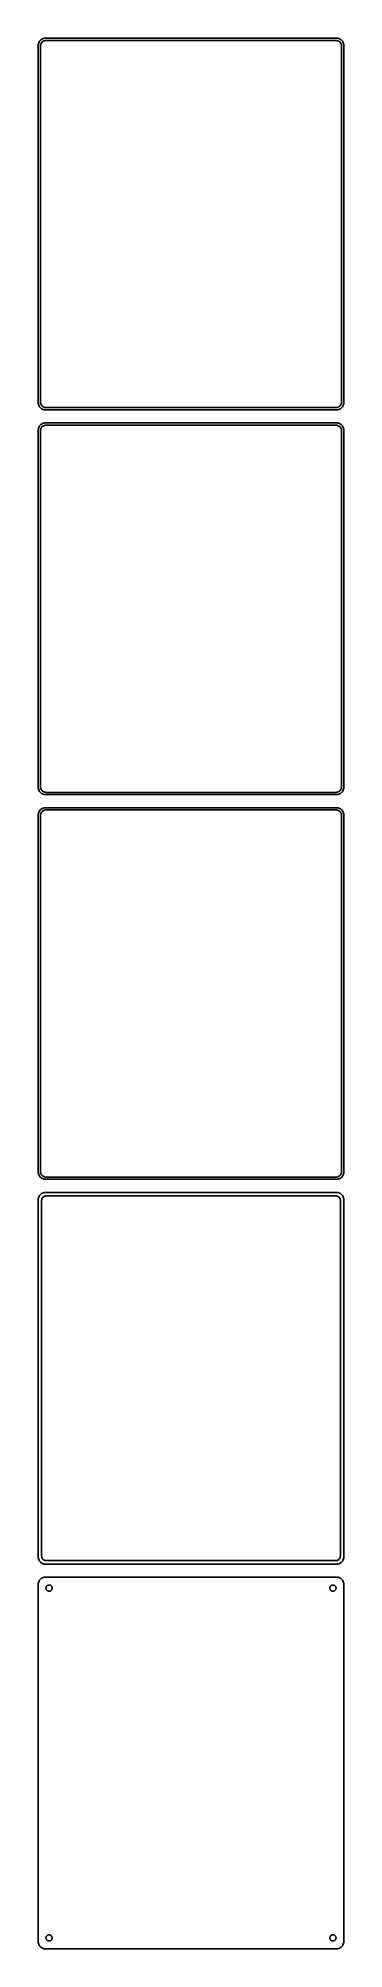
# Model space of a CAD drawing. Header units: metres. Extents: x -105 to 105, y 1193 to 2503.
import ezdxf

# ---------------------------------------------------------------- set-up
doc = ezdxf.new("R2010")
doc.units = ezdxf.units.M

msp = doc.modelspace()

# ---------------------------------------------------------------- linework, layer by layer
for p, q in [((-104.961, 2499.13), (-105, 2498.5)), ((-105, 2498.5), (-105, 2253.5)), ((-104.843, 2499.74), (-104.961, 2499.13)), ((-104.649, 2500.34), (-104.843, 2499.74)), ((-104.382, 2500.91), (-104.649, 2500.34)), ((-104.045, 2501.44), (-104.382, 2500.91)), ((-103.645, 2501.92), (-104.045, 2501.44)), ((-103.187, 2502.35), (-103.645, 2501.92)), ((-103.5, 2498), (-103.468, 2498.5)), ((-103.5, 2254), (-103.5, 2498)), ((-103.468, 2498.5), (-103.374, 2498.99)), ((-103.374, 2498.99), (-103.219, 2499.47)), ((-103.219, 2499.47), (-103.005, 2499.93)), ((-102.679, 2502.72), (-103.187, 2502.35)), ((-103.005, 2499.93), (-102.736, 2500.35)), ((-102.736, 2500.35), (-102.416, 2500.74)), ((-102.129, 2503.02), (-102.679, 2502.72)), ((-102.416, 2500.74), (-102.05, 2501.08)), ((-101.545, 2503.26), (-102.129, 2503.02)), ((-102.05, 2501.08), (-101.643, 2501.38)), ((-101.643, 2501.38), (-101.203, 2501.62)), ((-100.937, 2503.41), (-101.545, 2503.26)), ((-101.203, 2501.62), (-100.736, 2501.8)), ((-100.314, 2503.49), (-100.937, 2503.41)), ((-100.736, 2501.8), (-100.25, 2501.93)), ((100.314, 2503.49), (-100.314, 2503.49)), ((-100.25, 2501.93), (-99.7512, 2501.99)), ((-99.7512, 2501.99), (99.7512, 2501.99)), ((99.7512, 2501.99), (100.25, 2501.93)), ((100.25, 2501.93), (100.736, 2501.8)), ((100.937, 2503.41), (100.314, 2503.49)), ((100.736, 2501.8), (101.203, 2501.62)), ((101.545, 2503.26), (100.937, 2503.41)), ((101.203, 2501.62), (101.643, 2501.38)), ((102.129, 2503.02), (101.545, 2503.26)), ((101.643, 2501.38), (102.05, 2501.08)), ((102.05, 2501.08), (102.416, 2500.74)), ((102.679, 2502.72), (102.129, 2503.02)), ((102.416, 2500.74), (102.736, 2500.35)), ((103.187, 2502.35), (102.679, 2502.72)), ((102.736, 2500.35), (103.005, 2499.93)), ((103.005, 2499.93), (103.219, 2499.47)), ((103.645, 2501.92), (103.187, 2502.35)), ((103.219, 2499.47), (103.374, 2498.99)), ((103.374, 2498.99), (103.468, 2498.5)), ((103.468, 2498.5), (103.5, 2498)), ((103.5, 2498), (103.5, 2254)), ((104.045, 2501.44), (103.645, 2501.92)), ((104.382, 2500.91), (104.045, 2501.44)), ((104.649, 2500.34), (104.382, 2500.91)), ((104.843, 2499.74), (104.649, 2500.34)), ((104.961, 2499.13), (104.843, 2499.74)), ((105, 2498.5), (104.961, 2499.13)), ((105, 2253.5), (105, 2498.5)), ((-105, 2253.5), (-104.961, 2252.87)), ((-104.961, 2252.87), (-104.843, 2252.26)), ((-104.843, 2252.26), (-104.649, 2251.66)), ((-104.649, 2251.66), (-104.382, 2251.09)), ((-104.382, 2251.09), (-104.045, 2250.56)), ((-104.045, 2250.56), (-103.645, 2250.08)), ((-103.645, 2250.08), (-103.187, 2249.65)), ((-103.468, 2253.5), (-103.5, 2254)), ((-103.374, 2253.01), (-103.468, 2253.5)), ((-103.219, 2252.53), (-103.374, 2253.01)), ((-103.005, 2252.07), (-103.219, 2252.53)), ((-103.187, 2249.65), (-102.679, 2249.28)), ((-102.736, 2251.65), (-103.005, 2252.07)), ((-102.416, 2251.26), (-102.736, 2251.65)), ((-102.679, 2249.28), (-102.129, 2248.98)), ((-102.05, 2250.92), (-102.416, 2251.26)), ((-102.129, 2248.98), (-101.545, 2248.74)), ((-101.643, 2250.62), (-102.05, 2250.92)), ((-101.203, 2250.38), (-101.643, 2250.62)), ((-101.545, 2248.74), (-100.937, 2248.59)), ((-100.736, 2250.2), (-101.203, 2250.38)), ((-100.937, 2248.59), (-100.314, 2248.51)), ((-100.25, 2250.07), (-100.736, 2250.2)), ((-100.314, 2248.51), (100.314, 2248.51)), ((-99.7512, 2250.01), (-100.25, 2250.07)), ((99.7512, 2250.01), (-99.7512, 2250.01)), ((100.25, 2250.07), (99.7512, 2250.01)), ((100.736, 2250.2), (100.25, 2250.07)), ((100.314, 2248.51), (100.937, 2248.59)), ((101.203, 2250.38), (100.736, 2250.2)), ((100.937, 2248.59), (101.545, 2248.74)), ((101.643, 2250.62), (101.203, 2250.38)), ((101.545, 2248.74), (102.129, 2248.98)), ((102.05, 2250.92), (101.643, 2250.62)), ((102.416, 2251.26), (102.05, 2250.92)), ((102.129, 2248.98), (102.679, 2249.28)), ((102.736, 2251.65), (102.416, 2251.26)), ((102.679, 2249.28), (103.187, 2249.65)), ((103.005, 2252.07), (102.736, 2251.65)), ((103.219, 2252.53), (103.005, 2252.07)), ((103.187, 2249.65), (103.645, 2250.08)), ((103.374, 2253.01), (103.219, 2252.53)), ((103.468, 2253.5), (103.374, 2253.01)), ((103.5, 2254), (103.468, 2253.5)), ((103.645, 2250.08), (104.045, 2250.56)), ((104.045, 2250.56), (104.382, 2251.09)), ((104.382, 2251.09), (104.649, 2251.66)), ((104.649, 2251.66), (104.843, 2252.26)), ((104.843, 2252.26), (104.961, 2252.87)), ((104.961, 2252.87), (105, 2253.5)), ((-104.961, 2235.13), (-105, 2234.5)), ((-105, 2234.5), (-105, 1989.5)), ((-104.843, 2235.74), (-104.961, 2235.13)), ((-104.649, 2236.34), (-104.843, 2235.74)), ((-104.382, 2236.91), (-104.649, 2236.34)), ((-104.045, 2237.44), (-104.382, 2236.91)), ((-103.645, 2237.92), (-104.045, 2237.44)), ((-103.187, 2238.35), (-103.645, 2237.92)), ((-103.5, 2234), (-103.468, 2234.5)), ((-103.5, 1990), (-103.5, 2234)), ((-103.468, 2234.5), (-103.374, 2234.99)), ((-103.374, 2234.99), (-103.219, 2235.47)), ((-103.219, 2235.47), (-103.005, 2235.93)), ((-102.679, 2238.72), (-103.187, 2238.35)), ((-103.005, 2235.93), (-102.736, 2236.35)), ((-102.736, 2236.35), (-102.416, 2236.74)), ((-102.129, 2239.02), (-102.679, 2238.72)), ((-102.416, 2236.74), (-102.05, 2237.08)), ((-101.545, 2239.26), (-102.129, 2239.02)), ((-102.05, 2237.08), (-101.643, 2237.38)), ((-101.643, 2237.38), (-101.203, 2237.62)), ((-100.937, 2239.41), (-101.545, 2239.26)), ((-101.203, 2237.62), (-100.736, 2237.8)), ((-100.314, 2239.49), (-100.937, 2239.41)), ((-100.736, 2237.8), (-100.25, 2237.93)), ((100.314, 2239.49), (-100.314, 2239.49)), ((-100.25, 2237.93), (-99.7512, 2237.99)), ((-99.7512, 2237.99), (99.7512, 2237.99)), ((99.7512, 2237.99), (100.25, 2237.93)), ((100.25, 2237.93), (100.736, 2237.8)), ((100.937, 2239.41), (100.314, 2239.49)), ((100.736, 2237.8), (101.203, 2237.62)), ((101.545, 2239.26), (100.937, 2239.41)), ((101.203, 2237.62), (101.643, 2237.38)), ((102.129, 2239.02), (101.545, 2239.26)), ((101.643, 2237.38), (102.05, 2237.08)), ((102.05, 2237.08), (102.416, 2236.74)), ((102.679, 2238.72), (102.129, 2239.02)), ((102.416, 2236.74), (102.736, 2236.35)), ((103.187, 2238.35), (102.679, 2238.72)), ((102.736, 2236.35), (103.005, 2235.93)), ((103.005, 2235.93), (103.219, 2235.47)), ((103.645, 2237.92), (103.187, 2238.35)), ((103.219, 2235.47), (103.374, 2234.99)), ((103.374, 2234.99), (103.468, 2234.5)), ((103.468, 2234.5), (103.5, 2234)), ((103.5, 2234), (103.5, 1990)), ((104.045, 2237.44), (103.645, 2237.92)), ((104.382, 2236.91), (104.045, 2237.44)), ((104.649, 2236.34), (104.382, 2236.91)), ((104.843, 2235.74), (104.649, 2236.34)), ((104.961, 2235.13), (104.843, 2235.74)), ((105, 2234.5), (104.961, 2235.13)), ((105, 1989.5), (105, 2234.5)), ((-105, 1989.5), (-104.961, 1988.87)), ((-104.961, 1988.87), (-104.843, 1988.26)), ((-104.843, 1988.26), (-104.649, 1987.66)), ((-104.649, 1987.66), (-104.382, 1987.09)), ((-104.382, 1987.09), (-104.045, 1986.56)), ((-104.045, 1986.56), (-103.645, 1986.08)), ((-103.645, 1986.08), (-103.187, 1985.65)), ((-103.468, 1989.5), (-103.5, 1990)), ((-103.374, 1989.01), (-103.468, 1989.5)), ((-103.219, 1988.53), (-103.374, 1989.01)), ((-103.005, 1988.07), (-103.219, 1988.53)), ((-103.187, 1985.65), (-102.679, 1985.28)), ((-102.736, 1987.65), (-103.005, 1988.07)), ((-102.416, 1987.26), (-102.736, 1987.65)), ((-102.679, 1985.28), (-102.129, 1984.98)), ((-102.05, 1986.92), (-102.416, 1987.26)), ((-102.129, 1984.98), (-101.545, 1984.74)), ((-101.643, 1986.62), (-102.05, 1986.92)), ((-101.203, 1986.38), (-101.643, 1986.62)), ((-101.545, 1984.74), (-100.937, 1984.59)), ((-100.736, 1986.2), (-101.203, 1986.38)), ((-100.937, 1984.59), (-100.314, 1984.51)), ((-100.25, 1986.07), (-100.736, 1986.2)), ((-100.314, 1984.51), (100.314, 1984.51)), ((-99.7512, 1986.01), (-100.25, 1986.07)), ((99.7512, 1986.01), (-99.7512, 1986.01)), ((100.25, 1986.07), (99.7512, 1986.01)), ((100.736, 1986.2), (100.25, 1986.07)), ((100.314, 1984.51), (100.937, 1984.59)), ((101.203, 1986.38), (100.736, 1986.2)), ((100.937, 1984.59), (101.545, 1984.74)), ((101.643, 1986.62), (101.203, 1986.38)), ((101.545, 1984.74), (102.129, 1984.98)), ((102.05, 1986.92), (101.643, 1986.62)), ((102.416, 1987.26), (102.05, 1986.92)), ((102.129, 1984.98), (102.679, 1985.28)), ((102.736, 1987.65), (102.416, 1987.26)), ((102.679, 1985.28), (103.187, 1985.65)), ((103.005, 1988.07), (102.736, 1987.65)), ((103.219, 1988.53), (103.005, 1988.07)), ((103.187, 1985.65), (103.645, 1986.08)), ((103.374, 1989.01), (103.219, 1988.53)), ((103.468, 1989.5), (103.374, 1989.01)), ((103.5, 1990), (103.468, 1989.5)), ((103.645, 1986.08), (104.045, 1986.56)), ((104.045, 1986.56), (104.382, 1987.09)), ((104.382, 1987.09), (104.649, 1987.66)), ((104.649, 1987.66), (104.843, 1988.26)), ((104.843, 1988.26), (104.961, 1988.87)), ((104.961, 1988.87), (105, 1989.5)), ((-104.961, 1971.13), (-105, 1970.5)), ((-105, 1970.5), (-105, 1725.5)), ((-104.843, 1971.74), (-104.961, 1971.13)), ((-104.649, 1972.34), (-104.843, 1971.74)), ((-104.382, 1972.91), (-104.649, 1972.34)), ((-104.045, 1973.44), (-104.382, 1972.91)), ((-103.645, 1973.92), (-104.045, 1973.44)), ((-103.187, 1974.35), (-103.645, 1973.92)), ((-103.5, 1970), (-103.468, 1970.5)), ((-103.5, 1726), (-103.5, 1970)), ((-103.468, 1970.5), (-103.374, 1970.99)), ((-103.374, 1970.99), (-103.219, 1971.47)), ((-103.219, 1971.47), (-103.005, 1971.93)), ((-102.679, 1974.72), (-103.187, 1974.35)), ((-103.005, 1971.93), (-102.736, 1972.35)), ((-102.736, 1972.35), (-102.416, 1972.74)), ((-102.129, 1975.02), (-102.679, 1974.72)), ((-102.416, 1972.74), (-102.05, 1973.08)), ((-101.545, 1975.26), (-102.129, 1975.02)), ((-102.05, 1973.08), (-101.643, 1973.38)), ((-101.643, 1973.38), (-101.203, 1973.62)), ((-100.937, 1975.41), (-101.545, 1975.26)), ((-101.203, 1973.62), (-100.736, 1973.8)), ((-100.314, 1975.49), (-100.937, 1975.41)), ((-100.736, 1973.8), (-100.25, 1973.93)), ((100.314, 1975.49), (-100.314, 1975.49)), ((-100.25, 1973.93), (-99.7512, 1973.99)), ((-99.7512, 1973.99), (99.7512, 1973.99)), ((99.7512, 1973.99), (100.25, 1973.93)), ((100.25, 1973.93), (100.736, 1973.8)), ((100.937, 1975.41), (100.314, 1975.49)), ((100.736, 1973.8), (101.203, 1973.62)), ((101.545, 1975.26), (100.937, 1975.41)), ((101.203, 1973.62), (101.643, 1973.38)), ((102.129, 1975.02), (101.545, 1975.26)), ((101.643, 1973.38), (102.05, 1973.08)), ((102.05, 1973.08), (102.416, 1972.74)), ((102.679, 1974.72), (102.129, 1975.02)), ((102.416, 1972.74), (102.736, 1972.35)), ((103.187, 1974.35), (102.679, 1974.72)), ((102.736, 1972.35), (103.005, 1971.93)), ((103.005, 1971.93), (103.219, 1971.47)), ((103.645, 1973.92), (103.187, 1974.35)), ((103.219, 1971.47), (103.374, 1970.99)), ((103.374, 1970.99), (103.468, 1970.5)), ((103.468, 1970.5), (103.5, 1970)), ((103.5, 1970), (103.5, 1726)), ((104.045, 1973.44), (103.645, 1973.92)), ((104.382, 1972.91), (104.045, 1973.44)), ((104.649, 1972.34), (104.382, 1972.91)), ((104.843, 1971.74), (104.649, 1972.34)), ((104.961, 1971.13), (104.843, 1971.74)), ((105, 1970.5), (104.961, 1971.13)), ((105, 1725.5), (105, 1970.5)), ((-105, 1725.5), (-104.961, 1724.87)), ((-104.961, 1724.87), (-104.843, 1724.26)), ((-104.843, 1724.26), (-104.649, 1723.66)), ((-104.649, 1723.66), (-104.382, 1723.09)), ((-104.382, 1723.09), (-104.045, 1722.56)), ((-104.045, 1722.56), (-103.645, 1722.08)), ((-103.645, 1722.08), (-103.187, 1721.65)), ((-103.468, 1725.5), (-103.5, 1726)), ((-103.374, 1725.01), (-103.468, 1725.5)), ((-103.219, 1724.53), (-103.374, 1725.01)), ((-103.005, 1724.07), (-103.219, 1724.53)), ((-103.187, 1721.65), (-102.679, 1721.28)), ((-102.736, 1723.65), (-103.005, 1724.07)), ((-102.416, 1723.26), (-102.736, 1723.65)), ((-102.679, 1721.28), (-102.129, 1720.98)), ((-102.05, 1722.92), (-102.416, 1723.26)), ((-102.129, 1720.98), (-101.545, 1720.74)), ((-101.643, 1722.62), (-102.05, 1722.92)), ((-101.203, 1722.38), (-101.643, 1722.62)), ((-101.545, 1720.74), (-100.937, 1720.59)), ((-100.736, 1722.2), (-101.203, 1722.38)), ((-100.937, 1720.59), (-100.314, 1720.51)), ((-100.25, 1722.07), (-100.736, 1722.2)), ((-100.314, 1720.51), (100.314, 1720.51)), ((-99.7512, 1722.01), (-100.25, 1722.07)), ((99.7512, 1722.01), (-99.7512, 1722.01)), ((100.25, 1722.07), (99.7512, 1722.01)), ((100.736, 1722.2), (100.25, 1722.07)), ((100.314, 1720.51), (100.937, 1720.59)), ((101.203, 1722.38), (100.736, 1722.2)), ((100.937, 1720.59), (101.545, 1720.74)), ((101.643, 1722.62), (101.203, 1722.38)), ((101.545, 1720.74), (102.129, 1720.98)), ((102.05, 1722.92), (101.643, 1722.62)), ((102.416, 1723.26), (102.05, 1722.92)), ((102.129, 1720.98), (102.679, 1721.28)), ((102.736, 1723.65), (102.416, 1723.26)), ((102.679, 1721.28), (103.187, 1721.65)), ((103.005, 1724.07), (102.736, 1723.65)), ((103.219, 1724.53), (103.005, 1724.07)), ((103.187, 1721.65), (103.645, 1722.08)), ((103.374, 1725.01), (103.219, 1724.53)), ((103.468, 1725.5), (103.374, 1725.01)), ((103.5, 1726), (103.468, 1725.5)), ((103.645, 1722.08), (104.045, 1722.56)), ((104.045, 1722.56), (104.382, 1723.09)), ((104.382, 1723.09), (104.649, 1723.66)), ((104.649, 1723.66), (104.843, 1724.26)), ((104.843, 1724.26), (104.961, 1724.87)), ((104.961, 1724.87), (105, 1725.5)), ((-104.961, 1707.13), (-105, 1706.5)), ((-105, 1706.5), (-105, 1461.5)), ((-104.843, 1707.74), (-104.961, 1707.13)), ((-104.649, 1708.34), (-104.843, 1707.74)), ((-104.382, 1708.91), (-104.649, 1708.34)), ((-104.045, 1709.44), (-104.382, 1708.91)), ((-103.645, 1709.92), (-104.045, 1709.44)), ((-103.187, 1710.35), (-103.645, 1709.92)), ((-102.679, 1710.72), (-103.187, 1710.35)), ((-102.129, 1711.02), (-102.679, 1710.72)), ((-102.613, 1706), (-102.588, 1706.39)), ((-102.613, 1462), (-102.613, 1706)), ((-102.588, 1706.39), (-102.515, 1706.77)), ((-102.515, 1706.77), (-102.394, 1707.15)), ((-102.394, 1707.15), (-102.228, 1707.5)), ((-102.228, 1707.5), (-102.018, 1707.83)), ((-101.545, 1711.26), (-102.129, 1711.02)), ((-102.018, 1707.83), (-101.769, 1708.13)), ((-101.769, 1708.13), (-101.484, 1708.4)), ((-100.937, 1711.41), (-101.545, 1711.26)), ((-101.484, 1708.4), (-101.168, 1708.63)), ((-101.168, 1708.63), (-100.825, 1708.82)), ((-100.314, 1711.49), (-100.937, 1711.41)), ((-100.825, 1708.82), (-100.462, 1708.96)), ((-100.462, 1708.96), (-100.083, 1709.06)), ((100.314, 1711.49), (-100.314, 1711.49)), ((-100.083, 1709.06), (-99.6955, 1709.11)), ((-99.6955, 1709.11), (99.6955, 1709.11)), ((99.6955, 1709.11), (100.083, 1709.06)), ((100.083, 1709.06), (100.462, 1708.96)), ((100.937, 1711.41), (100.314, 1711.49)), ((100.462, 1708.96), (100.825, 1708.82)), ((100.825, 1708.82), (101.168, 1708.63)), ((101.545, 1711.26), (100.937, 1711.41)), ((101.168, 1708.63), (101.484, 1708.4)), ((101.484, 1708.4), (101.769, 1708.13)), ((102.129, 1711.02), (101.545, 1711.26)), ((101.769, 1708.13), (102.018, 1707.83)), ((102.018, 1707.83), (102.228, 1707.5)), ((102.679, 1710.72), (102.129, 1711.02)), ((102.228, 1707.5), (102.394, 1707.15)), ((102.394, 1707.15), (102.515, 1706.77)), ((102.515, 1706.77), (102.588, 1706.39)), ((102.588, 1706.39), (102.613, 1706)), ((102.613, 1706), (102.613, 1462)), ((103.187, 1710.35), (102.679, 1710.72)), ((103.645, 1709.92), (103.187, 1710.35)), ((104.045, 1709.44), (103.645, 1709.92)), ((104.382, 1708.91), (104.045, 1709.44)), ((104.649, 1708.34), (104.382, 1708.91)), ((104.843, 1707.74), (104.649, 1708.34)), ((104.961, 1707.13), (104.843, 1707.74)), ((105, 1706.5), (104.961, 1707.13)), ((105, 1461.5), (105, 1706.5)), ((-105, 1461.5), (-104.961, 1460.87)), ((-104.961, 1460.87), (-104.843, 1460.26)), ((-104.843, 1460.26), (-104.649, 1459.66)), ((-104.649, 1459.66), (-104.382, 1459.09)), ((-104.382, 1459.09), (-104.045, 1458.56)), ((-104.045, 1458.56), (-103.645, 1458.08)), ((-103.645, 1458.08), (-103.187, 1457.65)), ((-103.187, 1457.65), (-102.679, 1457.28)), ((-102.679, 1457.28), (-102.129, 1456.98)), ((-102.588, 1461.61), (-102.613, 1462)), ((-102.515, 1461.23), (-102.588, 1461.61)), ((-102.394, 1460.85), (-102.515, 1461.23)), ((-102.228, 1460.5), (-102.394, 1460.85)), ((-102.018, 1460.17), (-102.228, 1460.5)), ((-102.129, 1456.98), (-101.545, 1456.74)), ((-101.769, 1459.87), (-102.018, 1460.17)), ((-101.484, 1459.6), (-101.769, 1459.87)), ((-101.545, 1456.74), (-100.937, 1456.59)), ((-101.168, 1459.37), (-101.484, 1459.6)), ((-100.825, 1459.18), (-101.168, 1459.37)), ((-100.937, 1456.59), (-100.314, 1456.51)), ((-100.462, 1459.04), (-100.825, 1459.18)), ((-100.083, 1458.94), (-100.462, 1459.04)), ((-100.314, 1456.51), (100.314, 1456.51)), ((-99.6955, 1458.89), (-100.083, 1458.94)), ((99.6955, 1458.89), (-99.6955, 1458.89)), ((100.083, 1458.94), (99.6955, 1458.89)), ((100.462, 1459.04), (100.083, 1458.94)), ((100.314, 1456.51), (100.937, 1456.59)), ((100.825, 1459.18), (100.462, 1459.04)), ((101.168, 1459.37), (100.825, 1459.18)), ((100.937, 1456.59), (101.545, 1456.74)), ((101.484, 1459.6), (101.168, 1459.37)), ((101.769, 1459.87), (101.484, 1459.6)), ((101.545, 1456.74), (102.129, 1456.98)), ((102.018, 1460.17), (101.769, 1459.87)), ((102.228, 1460.5), (102.018, 1460.17)), ((102.129, 1456.98), (102.679, 1457.28)), ((102.394, 1460.85), (102.228, 1460.5)), ((102.515, 1461.23), (102.394, 1460.85)), ((102.588, 1461.61), (102.515, 1461.23)), ((102.613, 1462), (102.588, 1461.61)), ((102.679, 1457.28), (103.187, 1457.65)), ((103.187, 1457.65), (103.645, 1458.08)), ((103.645, 1458.08), (104.045, 1458.56)), ((104.045, 1458.56), (104.382, 1459.09)), ((104.382, 1459.09), (104.649, 1459.66)), ((104.649, 1459.66), (104.843, 1460.26)), ((104.843, 1460.26), (104.961, 1460.87)), ((104.961, 1460.87), (105, 1461.5)), ((-104.961, 1443.13), (-105, 1442.5)), ((-105, 1442.5), (-105, 1197.5)), ((-104.843, 1443.74), (-104.961, 1443.13)), ((-104.649, 1444.34), (-104.843, 1443.74)), ((-104.382, 1444.91), (-104.649, 1444.34)), ((-104.045, 1445.44), (-104.382, 1444.91)), ((-103.645, 1445.92), (-104.045, 1445.44)), ((-103.187, 1446.35), (-103.645, 1445.92)), ((-102.679, 1446.72), (-103.187, 1446.35)), ((-102.129, 1447.02), (-102.679, 1446.72)), ((-101.545, 1447.26), (-102.129, 1447.02)), ((-100.937, 1447.41), (-101.545, 1447.26)), ((-100.314, 1447.49), (-100.937, 1447.41)), ((100.314, 1447.49), (-100.314, 1447.49)), ((-98.1598, 1442.03), (-97.9001, 1442.1)), ((-97.9001, 1442.1), (-97.6341, 1442.13)), ((-97.6341, 1442.13), (-97.3659, 1442.13)), ((-97.3659, 1442.13), (-97.0999, 1442.1)), ((-97.0999, 1442.1), (-96.8401, 1442.03)), ((96.8401, 1442.03), (97.0999, 1442.1)), ((97.0999, 1442.1), (97.3659, 1442.13)), ((97.3659, 1442.13), (97.6341, 1442.13)), ((97.6341, 1442.13), (97.9001, 1442.1)), ((97.9001, 1442.1), (98.1598, 1442.03)), ((100.937, 1447.41), (100.314, 1447.49)), ((101.545, 1447.26), (100.937, 1447.41)), ((102.129, 1447.02), (101.545, 1447.26)), ((102.679, 1446.72), (102.129, 1447.02)), ((103.187, 1446.35), (102.679, 1446.72)), ((103.645, 1445.92), (103.187, 1446.35)), ((104.045, 1445.44), (103.645, 1445.92)), ((104.382, 1444.91), (104.045, 1445.44)), ((104.649, 1444.34), (104.382, 1444.91)), ((104.843, 1443.74), (104.649, 1444.34)), ((104.961, 1443.13), (104.843, 1443.74)), ((105, 1442.5), (104.961, 1443.13)), ((105, 1197.5), (105, 1442.5)), ((-99.6353, 1440), (-99.6185, 1440.27)), ((-99.6185, 1439.73), (-99.6353, 1440)), ((-99.6185, 1440.27), (-99.5682, 1440.53)), ((-99.5682, 1439.47), (-99.6185, 1439.73)), ((-99.5682, 1440.53), (-99.4853, 1440.79)), ((-99.4853, 1439.21), (-99.5682, 1439.47)), ((-99.4853, 1440.79), (-99.3712, 1441.03)), ((-99.3712, 1438.97), (-99.4853, 1439.21)), ((-99.3712, 1441.03), (-99.2275, 1441.26)), ((-99.2275, 1438.74), (-99.3712, 1438.97)), ((-99.2275, 1441.26), (-99.0566, 1441.46)), ((-99.0566, 1438.54), (-99.2275, 1438.74)), ((-99.0566, 1441.46), (-98.8611, 1441.65)), ((-98.8611, 1438.35), (-99.0566, 1438.54)), ((-98.8611, 1441.65), (-98.6441, 1441.8)), ((-98.6441, 1438.2), (-98.8611, 1438.35)), ((-98.6441, 1441.8), (-98.4092, 1441.93)), ((-98.4092, 1438.07), (-98.6441, 1438.2)), ((-98.4092, 1441.93), (-98.1598, 1442.03)), ((-98.1598, 1437.97), (-98.4092, 1438.07)), ((-97.9001, 1437.9), (-98.1598, 1437.97)), ((-97.6341, 1437.87), (-97.9001, 1437.9)), ((-97.3659, 1437.87), (-97.6341, 1437.87)), ((-97.0999, 1437.9), (-97.3659, 1437.87)), ((-96.8401, 1437.97), (-97.0999, 1437.9)), ((-96.8401, 1442.03), (-96.5908, 1441.93)), ((-96.5908, 1438.07), (-96.8401, 1437.97)), ((-96.5908, 1441.93), (-96.3559, 1441.8)), ((-96.3559, 1438.2), (-96.5908, 1438.07)), ((-96.3559, 1441.8), (-96.1389, 1441.65)), ((-96.1389, 1438.35), (-96.3559, 1438.2)), ((-96.1389, 1441.65), (-95.9434, 1441.46)), ((-95.9434, 1438.54), (-96.1389, 1438.35)), ((-95.9434, 1441.46), (-95.7725, 1441.26)), ((-95.7725, 1438.74), (-95.9434, 1438.54)), ((-95.7725, 1441.26), (-95.6288, 1441.03)), ((-95.6288, 1438.97), (-95.7725, 1438.74)), ((-95.6288, 1441.03), (-95.5146, 1440.79)), ((-95.5146, 1439.21), (-95.6288, 1438.97)), ((-95.5146, 1440.79), (-95.4318, 1440.53)), ((-95.4318, 1439.47), (-95.5146, 1439.21)), ((-95.4318, 1440.53), (-95.3815, 1440.27)), ((-95.3815, 1439.73), (-95.4318, 1439.47)), ((-95.3815, 1440.27), (-95.3647, 1440)), ((-95.3647, 1440), (-95.3815, 1439.73)), ((95.3647, 1440), (95.3815, 1440.27)), ((95.3815, 1439.73), (95.3647, 1440)), ((95.3815, 1440.27), (95.4318, 1440.53)), ((95.4318, 1439.47), (95.3815, 1439.73)), ((95.4318, 1440.53), (95.5146, 1440.79)), ((95.5146, 1439.21), (95.4318, 1439.47)), ((95.5146, 1440.79), (95.6288, 1441.03)), ((95.6288, 1438.97), (95.5146, 1439.21)), ((95.6288, 1441.03), (95.7725, 1441.26)), ((95.7725, 1438.74), (95.6288, 1438.97)), ((95.7725, 1441.26), (95.9434, 1441.46)), ((95.9434, 1438.54), (95.7725, 1438.74)), ((95.9434, 1441.46), (96.1389, 1441.65)), ((96.1389, 1438.35), (95.9434, 1438.54)), ((96.1389, 1441.65), (96.3559, 1441.8)), ((96.3559, 1438.2), (96.1389, 1438.35)), ((96.3559, 1441.8), (96.5908, 1441.93)), ((96.5908, 1438.07), (96.3559, 1438.2)), ((96.5908, 1441.93), (96.8401, 1442.03)), ((96.8401, 1437.97), (96.5908, 1438.07)), ((97.0999, 1437.9), (96.8401, 1437.97)), ((97.3659, 1437.87), (97.0999, 1437.9)), ((97.6341, 1437.87), (97.3659, 1437.87)), ((97.9001, 1437.9), (97.6341, 1437.87)), ((98.1598, 1437.97), (97.9001, 1437.9)), ((98.1598, 1442.03), (98.4092, 1441.93)), ((98.4092, 1438.07), (98.1598, 1437.97)), ((98.4092, 1441.93), (98.6441, 1441.8)), ((98.6441, 1438.2), (98.4092, 1438.07)), ((98.6441, 1441.8), (98.8611, 1441.65)), ((98.8611, 1438.35), (98.6441, 1438.2)), ((98.8611, 1441.65), (99.0566, 1441.46)), ((99.0566, 1438.54), (98.8611, 1438.35)), ((99.0566, 1441.46), (99.2275, 1441.26)), ((99.2275, 1438.74), (99.0566, 1438.54)), ((99.2275, 1441.26), (99.3712, 1441.03)), ((99.3712, 1438.97), (99.2275, 1438.74)), ((99.3712, 1441.03), (99.4853, 1440.79)), ((99.4853, 1439.21), (99.3712, 1438.97)), ((99.4853, 1440.79), (99.5682, 1440.53)), ((99.5682, 1439.47), (99.4853, 1439.21)), ((99.5682, 1440.53), (99.6185, 1440.27)), ((99.6185, 1439.73), (99.5682, 1439.47)), ((99.6185, 1440.27), (99.6353, 1440)), ((99.6353, 1440), (99.6185, 1439.73)), ((-105, 1197.5), (-104.961, 1196.87)), ((-104.961, 1196.87), (-104.843, 1196.26)), ((-104.843, 1196.26), (-104.649, 1195.66)), ((-104.649, 1195.66), (-104.382, 1195.09)), ((-104.382, 1195.09), (-104.045, 1194.56)), ((-104.045, 1194.56), (-103.645, 1194.08)), ((-103.645, 1194.08), (-103.187, 1193.65)), ((-103.187, 1193.65), (-102.679, 1193.28)), ((-102.679, 1193.28), (-102.129, 1192.98)), ((-99.6353, 1200), (-99.6185, 1200.27)), ((-99.6185, 1199.73), (-99.6353, 1200)), ((-99.6185, 1200.27), (-99.5682, 1200.53)), ((-99.5682, 1199.47), (-99.6185, 1199.73)), ((-99.5682, 1200.53), (-99.4853, 1200.79)), ((-99.4853, 1199.21), (-99.5682, 1199.47)), ((-99.4853, 1200.79), (-99.3712, 1201.03)), ((-99.3712, 1198.97), (-99.4853, 1199.21)), ((-99.3712, 1201.03), (-99.2275, 1201.26)), ((-99.2275, 1198.74), (-99.3712, 1198.97)), ((-99.2275, 1201.26), (-99.0566, 1201.46)), ((-99.0566, 1198.54), (-99.2275, 1198.74)), ((-99.0566, 1201.46), (-98.8611, 1201.65)), ((-98.8611, 1198.35), (-99.0566, 1198.54)), ((-98.8611, 1201.65), (-98.6441, 1201.8)), ((-98.6441, 1198.2), (-98.8611, 1198.35)), ((-98.6441, 1201.8), (-98.4092, 1201.93)), ((-98.4092, 1198.07), (-98.6441, 1198.2)), ((-98.4092, 1201.93), (-98.1598, 1202.03)), ((-98.1598, 1197.97), (-98.4092, 1198.07)), ((-98.1598, 1202.03), (-97.9001, 1202.1)), ((-97.9001, 1197.9), (-98.1598, 1197.97)), ((-97.9001, 1202.1), (-97.6341, 1202.13)), ((-97.6341, 1197.87), (-97.9001, 1197.9)), ((-97.6341, 1202.13), (-97.3659, 1202.13)), ((-97.3659, 1197.87), (-97.6341, 1197.87)), ((-97.3659, 1202.13), (-97.0999, 1202.1)), ((-97.0999, 1197.9), (-97.3659, 1197.87)), ((-97.0999, 1202.1), (-96.8401, 1202.03)), ((-96.8401, 1197.97), (-97.0999, 1197.9)), ((-96.8401, 1202.03), (-96.5908, 1201.93)), ((-96.5908, 1198.07), (-96.8401, 1197.97)), ((-96.5908, 1201.93), (-96.3559, 1201.8)), ((-96.3559, 1198.2), (-96.5908, 1198.07)), ((-96.3559, 1201.8), (-96.1389, 1201.65)), ((-96.1389, 1198.35), (-96.3559, 1198.2)), ((-96.1389, 1201.65), (-95.9434, 1201.46)), ((-95.9434, 1198.54), (-96.1389, 1198.35)), ((-95.9434, 1201.46), (-95.7725, 1201.26)), ((-95.7725, 1198.74), (-95.9434, 1198.54)), ((-95.7725, 1201.26), (-95.6288, 1201.03)), ((-95.6288, 1198.97), (-95.7725, 1198.74)), ((-95.6288, 1201.03), (-95.5146, 1200.79)), ((-95.5146, 1199.21), (-95.6288, 1198.97)), ((-95.5146, 1200.79), (-95.4318, 1200.53)), ((-95.4318, 1199.47), (-95.5146, 1199.21)), ((-95.4318, 1200.53), (-95.3815, 1200.27)), ((-95.3815, 1199.73), (-95.4318, 1199.47)), ((-95.3815, 1200.27), (-95.3647, 1200)), ((-95.3647, 1200), (-95.3815, 1199.73)), ((95.3647, 1200), (95.3815, 1200.27)), ((95.3815, 1199.73), (95.3647, 1200)), ((95.3815, 1200.27), (95.4318, 1200.53)), ((95.4318, 1199.47), (95.3815, 1199.73)), ((95.4318, 1200.53), (95.5146, 1200.79)), ((95.5146, 1199.21), (95.4318, 1199.47)), ((95.5146, 1200.79), (95.6288, 1201.03)), ((95.6288, 1198.97), (95.5146, 1199.21)), ((95.6288, 1201.03), (95.7725, 1201.26)), ((95.7725, 1198.74), (95.6288, 1198.97)), ((95.7725, 1201.26), (95.9434, 1201.46)), ((95.9434, 1198.54), (95.7725, 1198.74)), ((95.9434, 1201.46), (96.1389, 1201.65)), ((96.1389, 1198.35), (95.9434, 1198.54)), ((96.1389, 1201.65), (96.3559, 1201.8)), ((96.3559, 1198.2), (96.1389, 1198.35)), ((96.3559, 1201.8), (96.5908, 1201.93)), ((96.5908, 1198.07), (96.3559, 1198.2)), ((96.5908, 1201.93), (96.8401, 1202.03)), ((96.8401, 1197.97), (96.5908, 1198.07)), ((96.8401, 1202.03), (97.0999, 1202.1)), ((97.0999, 1197.9), (96.8401, 1197.97)), ((97.0999, 1202.1), (97.3659, 1202.13)), ((97.3659, 1197.87), (97.0999, 1197.9)), ((97.3659, 1202.13), (97.6341, 1202.13)), ((97.6341, 1197.87), (97.3659, 1197.87)), ((97.6341, 1202.13), (97.9001, 1202.1)), ((97.9001, 1197.9), (97.6341, 1197.87)), ((97.9001, 1202.1), (98.1598, 1202.03)), ((98.1598, 1197.97), (97.9001, 1197.9)), ((98.1598, 1202.03), (98.4092, 1201.93)), ((98.4092, 1198.07), (98.1598, 1197.97)), ((98.4092, 1201.93), (98.6441, 1201.8)), ((98.6441, 1198.2), (98.4092, 1198.07)), ((98.6441, 1201.8), (98.8611, 1201.65)), ((98.8611, 1198.35), (98.6441, 1198.2)), ((98.8611, 1201.65), (99.0566, 1201.46)), ((99.0566, 1198.54), (98.8611, 1198.35)), ((99.0566, 1201.46), (99.2275, 1201.26)), ((99.2275, 1198.74), (99.0566, 1198.54)), ((99.2275, 1201.26), (99.3712, 1201.03)), ((99.3712, 1198.97), (99.2275, 1198.74)), ((99.3712, 1201.03), (99.4853, 1200.79)), ((99.4853, 1199.21), (99.3712, 1198.97)), ((99.4853, 1200.79), (99.5682, 1200.53)), ((99.5682, 1199.47), (99.4853, 1199.21)), ((99.5682, 1200.53), (99.6185, 1200.27)), ((99.6185, 1199.73), (99.5682, 1199.47)), ((99.6185, 1200.27), (99.6353, 1200)), ((99.6353, 1200), (99.6185, 1199.73)), ((102.129, 1192.98), (102.679, 1193.28)), ((102.679, 1193.28), (103.187, 1193.65)), ((103.187, 1193.65), (103.645, 1194.08)), ((103.645, 1194.08), (104.045, 1194.56)), ((104.045, 1194.56), (104.382, 1195.09)), ((104.382, 1195.09), (104.649, 1195.66)), ((104.649, 1195.66), (104.843, 1196.26)), ((104.843, 1196.26), (104.961, 1196.87)), ((104.961, 1196.87), (105, 1197.5)), ((-102.129, 1192.98), (-101.545, 1192.74)), ((-101.545, 1192.74), (-100.937, 1192.59)), ((-100.937, 1192.59), (-100.314, 1192.51)), ((-100.314, 1192.51), (100.314, 1192.51)), ((100.314, 1192.51), (100.937, 1192.59)), ((100.937, 1192.59), (101.545, 1192.74)), ((101.545, 1192.74), (102.129, 1192.98))]:
    msp.add_line(p, q)

doc.saveas('drawing.dxf')
